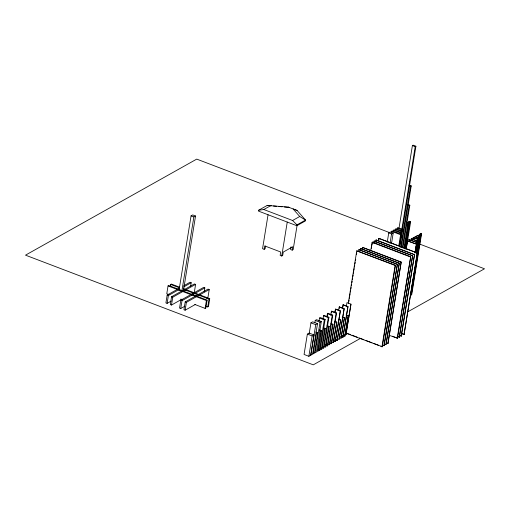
<?xml version="1.0" encoding="UTF-8"?>
<svg xmlns="http://www.w3.org/2000/svg" width="510" height="510" viewBox="0 0 510 510"><rect width="100%" height="100%" fill="white"/><g stroke="black" fill="none" stroke-linecap="round" stroke-linejoin="round"><path stroke-width="0.76" d="M194.807 304.451L205.141 308.391L205.855 307.989L207.124 300.141L168.759 285.517L168.045 285.919L166.77 293.766L168.982 294.608M179.628 288.08L167.172 295.067L165.903 302.914L167.101 303.373L171.252 301.04M167.101 303.373L168.376 295.519L179.444 289.31M170.404 286.021L170.659 284.452L171.373 284.051L179.488 287.143M192.946 293.014L194.329 292.243L195.604 284.389L194.399 283.936L171.57 296.743L170.302 304.591L171.5 305.044L181.879 299.223M171.5 305.044L172.769 297.196L195.604 284.389M179.016 290.279L191.072 215.864L192.735 214.927L195.534 215.998L183.479 290.413M181.815 291.344L193.87 216.928L195.534 215.998M204.198 291.796L204.835 287.869L203.637 287.41L180.808 300.218L179.533 308.072L180.731 308.524L184.888 306.198M180.731 308.524L182.006 300.677L204.835 287.869M206.576 298.171L207.959 297.394L209.234 289.546L208.035 289.087L185.2 301.894L183.931 309.742L185.13 310.201L195.508 304.381M185.13 310.201L186.399 302.353L209.234 289.546M190.568 286.639L191.205 282.712L190.007 282.26L183.778 285.753M205.141 308.391L206.41 300.543L207.124 300.141M207.755 306.924L209.03 299.077L209.744 298.675L208.469 306.523L207.755 306.924L205.543 306.083M297.113 210.471L288.309 207.098L267.163 205.447L258.602 210.248L258.468 211.095L296.833 225.72L305.394 220.919L305.535 220.071L297.113 210.471L293.078 208.915L299.721 216.495L305.535 220.071L296.973 224.872L296.833 225.72M268.056 214.755L262.561 248.695L264.161 249.307L265.111 248.772L265.551 246.056M264.161 249.307L264.709 245.909L280.698 252.004L280.149 255.395L281.743 256.007L282.699 255.472L283.248 252.08L292.759 246.744L292.211 250.136L290.611 249.53L291.051 246.815M281.743 256.007L287.245 222.067M297.158 224.916L293.161 249.607L292.211 250.136M307.358 334.101L304.062 354.463L308.856 356.292L310.666 355.272L313.969 334.911L309.168 333.081L307.358 334.101L312.152 335.924L313.969 334.911M309.162 333.795L310.941 322.83L312.726 321.829L317.52 323.659L312.573 354.208L310.788 355.209L315.735 324.66L317.52 323.659M308.856 356.292L312.152 335.924M314.842 322.779L315.218 320.427L316.525 319.693L321.325 321.523L316.378 352.072L315.065 352.805L320.019 322.256L321.325 321.523M318.992 321.16L319.502 318.03L320.331 317.564L325.131 319.387L320.184 349.936L319.349 350.408L317.979 349.885M317.775 332.775L314.472 353.143L313.134 353.889L316.436 333.527L317.775 332.775L315.715 331.991M321.58 330.639L320.713 331.124L317.418 351.492L318.278 351.007L321.58 330.639L319.521 329.855M323.008 318.909L323.512 315.779L324.137 315.429L328.937 317.258L323.984 347.807L323.365 348.151L321.995 347.635M319.349 350.408L324.296 319.859L325.131 319.387M321.427 349.235L324.73 328.873L325.38 328.504L322.084 348.872L321.427 349.235L320.057 348.719M326.929 316.71L327.439 313.573L327.943 313.293L332.737 315.123L327.79 345.672L327.286 345.952L325.916 345.429M327.56 315.645L327.943 313.293M323.365 348.151L328.312 317.602L328.937 317.258M325.354 347.036L328.65 326.674L329.186 326.368L325.89 346.736L325.354 347.036L323.984 346.513M330.729 315.295L331.36 311.374L331.749 311.157L336.543 312.987L331.596 343.536L329.842 343.23M331.494 312.726L331.749 311.157M327.286 345.952L332.233 315.403L332.737 315.123M329.281 344.836L332.577 324.468L332.992 324.239L329.696 344.601L327.911 344.314M334.777 312.305L335.554 309.022L340.349 310.851L335.401 341.4L333.081 340.769M335.044 312.158L335.3 310.59M331.213 343.753L336.16 313.204L336.543 312.987M333.202 342.637L336.798 322.103L333.502 342.465L331.831 342.114M338.646 310.137L339.36 306.892L344.154 308.716L339.207 339.265L337.626 338.863M339.105 308.454L339.36 306.892M335.134 341.553L340.349 310.851M337.065 340.47L340.603 319.968L337.308 340.336L335.013 339.685M342.51 307.97L343.166 304.757L347.96 306.58L343.013 337.129L340.808 336.434M342.529 308.671L343.166 304.757M338.997 339.386L344.154 308.716M340.929 338.302L344.409 317.832L341.107 338.2L339.564 337.779M346.245 306.587L346.972 302.621L350.969 304.145L345.927 334.745L350.969 304.145M348.26 303.322L356.764 250.837L395.486 265.264L382.296 346.724L345.78 333.145M342.867 337.218L347.96 306.58M348.872 301.55L349.127 299.988M349.382 298.42L349.63 296.852M349.885 295.29L350.14 293.722M350.395 292.153L350.65 290.585M350.899 289.023L351.154 287.455M351.409 285.887L351.664 284.319M351.919 282.757L352.168 281.188M352.423 279.62L352.678 278.052M352.933 276.49L353.188 274.922M353.436 273.354L353.691 271.785M353.946 270.224L354.201 268.655M354.456 267.087L354.705 265.519M354.96 263.957L355.215 262.389M355.47 260.82L355.725 259.252M356.484 254.554L356.739 252.985M344.798 336.128L348.215 315.696L344.913 336.064L342.739 335.35M358.473 251.302L359.021 249.569L397.392 264.193L384.196 345.659L382.423 345.264M360.302 250.99L360.921 248.504L399.292 263.128L386.095 344.594L384.387 344.161M360.672 250.072L360.921 248.504M362.393 249.103L362.827 247.439L401.198 262.063L388.002 343.523L386.344 343.064M362.572 249.001L362.827 247.439M370.604 250.907L372.338 242.103L410.709 256.728L397.513 338.187L389.053 335.287M371.325 248.37L371.58 246.802M371.835 245.233L372.338 242.103M373.766 242.728L374.244 241.032L412.609 255.657L399.419 337.123L397.717 336.683M373.862 243.385L374.244 241.032M375.73 241.625L376.144 239.968L414.515 254.592L401.319 336.052L399.681 335.58M375.762 242.314L376.144 239.968M378.496 240.784L379 238.368L417.365 252.992L378.879 238.431M378.618 240.714L379 238.368M387.224 242.295L388.747 232.898L390.411 231.961L393.21 233.025L391.565 243.213M391.348 232.86L391.603 231.298L392.317 230.896L401.306 234.319L399.279 246.853M390.022 243.359L391.546 233.962L393.21 233.025M393.255 231.795L393.503 230.227L394.217 229.825L401.612 232.643L400.898 233.044L393.503 230.227M395.154 230.73L395.409 229.162L396.123 228.76L401.918 230.966L401.204 231.368L395.409 229.162M397.054 229.659L397.309 228.091L398.023 227.696L402.218 229.29L399.33 246.744M398.96 228.595L412.405 145.56L413.119 145.165L415.918 146.23L399.681 246.489M381.939 346.928L395.129 265.461L395.486 265.264M398.82 245.686L400.599 234.721L401.306 234.319M400.643 234.613L400.898 233.044M400.949 232.936L401.204 231.368M401.255 231.259L401.51 229.691L402.218 229.29M401.631 230.444L415.204 146.631L415.918 146.23M383.896 345.825L397.392 264.193M400.618 247.388L410.512 186.29L411.226 185.895L401.325 246.993M385.86 344.728L399.292 263.128M402.262 247.892L409.116 205.594L409.83 205.192L402.976 247.49M387.823 343.625L401.198 262.063M403.914 248.389L407.719 224.891L408.433 224.489L404.5 248.772M408.472 223.259L408.727 221.691L409.441 221.289L410.639 221.748L406.196 249.16M404.761 248.587L408.822 223.52L409.536 223.119L405.348 248.969M405.609 248.778L409.925 222.15L410.639 221.748M406.189 248.038L407.688 240.79L416.683 244.213L407.331 240.988M408.982 241.491L409.587 239.719L416.982 242.537L409.23 239.923M410.881 240.42L411.493 238.654L417.288 240.86L415.382 252.616M412.781 239.356L413.393 237.59L417.792 239.26L413.036 237.787M397.175 338.379L410.709 256.728M413.138 239.152L413.393 237.59M414.687 238.285L415.299 236.519L418.098 237.583L415.637 252.577M399.196 337.244L412.609 255.657M416.587 237.22L417.199 235.454L419.201 236.213L416.409 253.444M401.153 336.147L414.515 254.592M414.93 253.03L416.326 244.417M416.37 244.309L416.625 242.741M415.408 250.461L415.663 248.899M415.918 247.331L416.166 245.763M416.421 244.194L417.288 240.86M415.287 252.833L417.435 239.464M417.486 239.356L418.098 237.583M416.179 252.864L419.456 234.186L420.654 234.638L410.76 295.736L410.403 295.94M419.201 235.748L419.456 234.186M401.842 333.674L404.054 334.522L417.25 253.056M404.054 334.522L420.297 234.842L420.654 234.638M414.177 273.468L410.754 294.614L411.353 294.844L411.71 294.646L421.604 233.548L421.005 233.319L418.997 243.703M414.432 271.9L414.687 270.332M414.942 268.77L415.191 267.202M415.446 265.633L415.701 264.065M415.956 262.503L417.728 251.532M417.983 249.97L418.238 248.402M418.493 246.834L418.748 245.265M420.75 234.887L421.005 233.319M411.353 294.844L421.247 233.746L421.604 233.548M258.602 210.248L263.81 209.527L270.944 205.53M263.81 209.527L292.587 220.498L299.721 216.495M183.594 286.983L191.205 282.712M419.201 236.213L416.842 235.652M360.411 338.398L313.267 364.835L25.5 255.159L196.732 159.107L390.067 232.796M407.547 311.954L484.5 268.789L419.806 244.131M267.163 205.447L271.09 205.798M273.449 206.014L276.592 206.295M278.945 206.512L282.087 206.792M284.44 207.009L289.157 207.436L288.309 207.098M412.405 145.56L415.204 146.631M409.128 185.092L411.226 185.895M409.109 185.761L410.512 186.29M407.732 204.395L409.83 205.192M407.713 205.058L409.116 205.594M408.727 221.691L409.925 222.15M409.536 223.119L407.535 222.36L406.821 222.755L408.822 223.52M407.031 223.96L408.433 224.489M406.317 224.355L407.719 224.891M420.648 233.516L421.247 233.746M419.099 234.383L420.297 234.842M397.309 228.091L401.51 229.691M414.942 236.723L417.741 237.787M391.603 231.298L400.599 234.721M411.136 238.852L416.931 241.064M407.165 239.311L409.396 240.165M388.747 232.898L391.546 233.962M375.978 240.057L414.349 254.681M374.021 241.16L412.386 255.784M372 242.295L410.365 256.919M362.648 247.535L401.019 262.159M360.685 248.638L399.056 263.262M358.721 249.741L397.092 264.365M356.764 250.837L395.129 265.461M411.111 294.417L411.71 294.646M191.072 215.864L193.87 216.928M343.013 304.84L347.814 306.669M339.15 307.007L343.95 308.837M401.956 333.61L404.175 334.452M335.287 309.175L340.081 311.004M346.041 314.982L348.215 315.696M399.846 335.491L401.319 336.052M397.201 336.275L399.419 337.123M331.36 311.374L336.16 313.204M342.35 317.048L344.409 317.832M392.349 336.217L397.513 338.187M342.172 317.15L344.231 317.934M327.439 313.573L332.233 315.403M339.233 319.445L340.603 319.968M338.997 319.579L340.368 320.101M323.512 315.779L328.312 317.602M334.745 321.319L336.798 322.103M335.134 321.746L336.498 322.269M386.523 342.962L388.002 343.523M319.502 318.03L324.296 319.859M330.939 323.455L332.992 324.239M331.207 323.946L332.577 324.468M382.723 345.098L384.196 345.659M315.218 320.427L320.019 322.256M327.133 325.59L329.186 326.368M346.876 333.228L350.568 334.63M352.04 335.197L357.204 337.167M359.422 338.009L363.847 339.698M366.059 340.54L371.962 342.79M373.441 343.351L378.605 345.321M380.817 346.162L382.296 346.724M327.28 326.151L328.65 326.674M344.683 334.184L346.016 334.694M310.941 322.83L315.735 324.66M323.327 327.72L325.38 328.504M342.86 335.28L344.913 336.064M323.359 328.351L324.73 328.873M340.954 336.351L343.013 337.129M319.343 330.601L320.713 331.124M335.937 339.813L337.308 340.336M334.031 340.878L335.401 341.4M330.225 343.013L331.596 343.536M183.179 288.552L209.744 298.675M328.325 344.078L329.696 344.601M170.659 284.452L179.514 287.825M183.205 289.234L209.03 299.077M325.737 344.887L327.79 345.672M168.045 285.919L206.41 300.543M180.789 299.109L182.268 299.67M167.172 295.067L168.376 295.519M171.57 296.743L172.769 297.196M180.808 300.218L182.006 300.677M185.2 301.894L186.399 302.353M292.587 220.498L296.973 224.872"/></g></svg>
